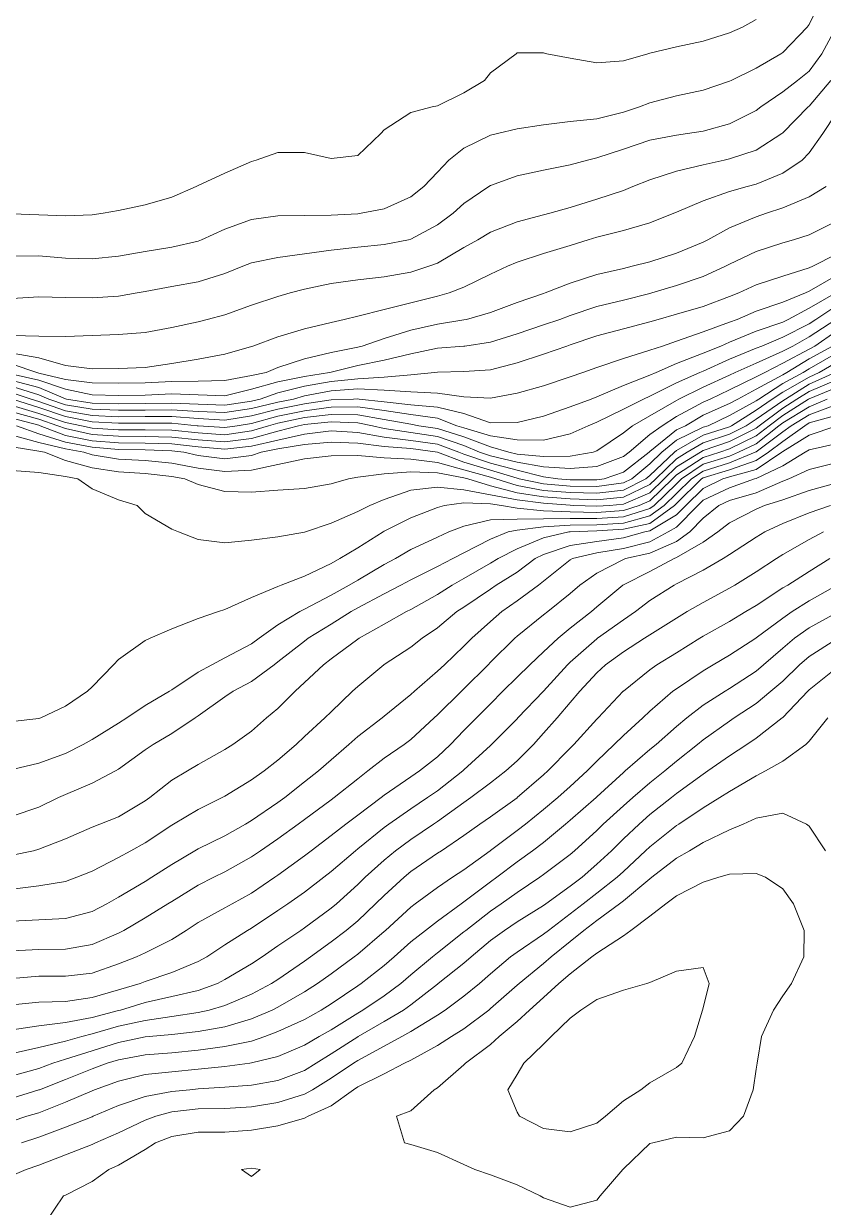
# Model space of a CAD drawing. Header units: centimetres. Extents: x 0 to 642158, y -847 to 649707.
# Drawn here: x 617044.46 to 617059.51, y 620662.04 to 620684.32 of the extents above; entities that cross this region are included whole.
import ezdxf

# ---------------------------------------------------------------- set-up
doc = ezdxf.new("R2010")
doc.units = ezdxf.units.CM
doc.header["$MEASUREMENT"] = 0
doc.layers.add('WAL_topographie 0.5', color=253, linetype='Continuous', lineweight=20)

msp = doc.modelspace()

# ---------------------------------------------------------------- linework, layer by layer
at = {"layer": 'WAL_topographie 0.5'}
for points in [[(617044.25, 620679.94), (617044.75, 620679.946), (617045.25, 620679.904), (617045.75, 620679.889), (617046.25, 620679.94), (617046.75, 620680.028), (617047.25, 620680.111), (617047.75, 620680.225), (617047.813, 620680.25), (617048.25, 620680.449), (617048.75, 620680.632), (617049.25, 620680.703), (617049.75, 620680.708), (617050.25, 620680.713), (617050.75, 620680.741), (617050.818, 620680.75), (617051.25, 620680.829), (617051.75, 620681.057), (617051.996, 620681.25), (617052.25, 620681.521), (617052.466, 620681.75), (617052.75, 620681.975), (617053.25, 620682.22), (617053.382, 620682.25), (617053.75, 620682.338), (617054.25, 620682.412), (617054.75, 620682.475), (617055.25, 620682.528), (617055.75, 620682.653), (617056.054, 620682.75), (617056.25, 620682.826), (617056.75, 620682.958), (617057.25, 620683.066), (617057.75, 620683.235), (617057.779, 620683.25), (617058.25, 620683.479), (617058.713, 620683.75), (617058.75, 620683.776), (617059.209, 620684.25), (617059.25, 620684.305), (617059.466, 620684.75)], [(617045.75, 620680.721), (617045.96, 620680.75), (617046.25, 620680.801), (617046.75, 620680.908), (617047.25, 620681.054), (617047.708, 620681.25), (617047.75, 620681.271), (617048.25, 620681.506), (617048.75, 620681.721), (617048.842, 620681.75), (617049.25, 620681.893), (617049.75, 620681.894), (617050.25, 620681.777), (617050.75, 620681.835), (617051.185, 620682.25), (617051.25, 620682.318), (617051.75, 620682.644), (617052.153, 620682.75), (617052.25, 620682.774), (617052.75, 620683.015), (617053.136, 620683.25), (617053.25, 620683.393), (617053.735, 620683.75), (617053.75, 620683.766), (617054.25, 620683.769), (617054.307, 620683.75), (617054.75, 620683.671), (617055.25, 620683.583), (617055.75, 620683.62), (617056.213, 620683.75), (617056.25, 620683.76), (617056.75, 620683.881), (617057.25, 620683.991), (617057.75, 620684.143), (617057.993, 620684.25), (617058.25, 620684.395)], [(617044.25, 620679.144), (617044.75, 620679.175), (617045.25, 620679.162), (617045.75, 620679.158), (617046.25, 620679.191), (617046.597, 620679.25), (617046.75, 620679.277), (617047.25, 620679.373), (617047.75, 620679.455), (617048.25, 620679.616), (617048.586, 620679.75), (617048.75, 620679.815), (617049.25, 620679.913), (617049.75, 620679.985), (617050.25, 620680.056), (617050.75, 620680.111), (617051.25, 620680.161), (617051.708, 620680.25), (617051.75, 620680.26), (617052.25, 620680.531), (617052.549, 620680.75), (617052.75, 620680.932), (617053.216, 620681.25), (617053.25, 620681.274), (617053.75, 620681.456), (617054.25, 620681.558), (617054.75, 620681.663), (617055.078, 620681.75), (617055.25, 620681.791), (617055.75, 620681.957), (617056.25, 620682.123), (617056.75, 620682.22), (617056.959, 620682.25), (617057.25, 620682.295), (617057.75, 620682.435), (617058.25, 620682.683), (617058.34, 620682.75), (617058.75, 620683.032), (617059.029, 620683.25), (617059.25, 620683.424), (617059.483, 620683.75), (617059.75, 620684.237)], [(617044.25, 620678.45), (617044.75, 620678.434), (617045.25, 620678.426), (617045.75, 620678.445), (617046.25, 620678.464), (617046.75, 620678.507), (617047.25, 620678.6), (617047.75, 620678.707), (617047.918, 620678.75), (617048.25, 620678.835), (617048.75, 620679.017), (617049.25, 620679.183), (617049.479, 620679.25), (617049.75, 620679.32), (617050.25, 620679.429), (617050.75, 620679.496), (617051.25, 620679.553), (617051.75, 620679.641), (617052.088, 620679.75), (617052.25, 620679.81), (617052.75, 620680.103), (617053.009, 620680.25), (617053.25, 620680.392), (617053.75, 620680.585), (617054.25, 620680.72), (617054.367, 620680.75), (617054.75, 620680.856), (617055.25, 620681.012), (617055.75, 620681.18), (617055.927, 620681.25), (617056.25, 620681.378), (617056.75, 620681.54), (617057.25, 620681.659), (617057.649, 620681.75), (617057.75, 620681.773), (617058.25, 620681.939), (617058.73, 620682.25), (617058.75, 620682.265), (617059.231, 620682.75), (617059.25, 620682.765), (617059.656, 620683.25)], [(617044.25, 620678.115), (617044.75, 620678.03), (617045.25, 620677.884), (617045.75, 620677.819), (617046.25, 620677.825), (617046.75, 620677.848), (617047.25, 620677.92), (617047.75, 620678), (617048.25, 620678.097), (617048.75, 620678.242), (617048.776, 620678.25), (617049.25, 620678.425), (617049.75, 620678.571), (617050.25, 620678.691), (617050.496, 620678.75), (617050.75, 620678.813), (617051.25, 620678.936), (617051.75, 620679.06), (617052.25, 620679.186), (617052.474, 620679.25), (617052.75, 620679.356), (617053.25, 620679.601), (617053.572, 620679.75), (617053.75, 620679.827), (617054.25, 620679.992), (617054.75, 620680.143), (617055.09, 620680.25), (617055.25, 620680.299), (617055.75, 620680.427), (617056.25, 620680.569), (617056.698, 620680.75), (617056.75, 620680.771), (617057.25, 620680.985), (617057.75, 620681.159), (617058.079, 620681.25), (617058.25, 620681.294), (617058.75, 620681.503), (617059.114, 620681.75), (617059.25, 620681.887), (617059.502, 620682.25), (617059.75, 620682.622)], [(617044.25, 620677.906), (617044.71, 620677.75), (617044.75, 620677.741), (617045.25, 620677.619), (617045.75, 620677.554), (617046.25, 620677.549), (617046.75, 620677.557), (617047.25, 620677.582), (617047.75, 620677.59), (617048.25, 620677.603), (617048.75, 620677.693), (617049.026, 620677.75), (617049.25, 620677.845), (617049.75, 620678.009), (617050.25, 620678.125), (617050.75, 620678.23), (617050.836, 620678.25), (617051.25, 620678.394), (617051.75, 620678.549), (617052.25, 620678.663), (617052.75, 620678.74), (617052.799, 620678.75), (617053.25, 620678.879), (617053.75, 620679.07), (617054.25, 620679.239), (617054.281, 620679.25), (617054.75, 620679.434), (617055.25, 620679.593), (617055.75, 620679.712), (617055.913, 620679.75), (617056.25, 620679.837), (617056.75, 620679.997), (617057.25, 620680.204), (617057.34, 620680.25), (617057.75, 620680.473), (617058.25, 620680.683), (617058.442, 620680.75), (617058.75, 620680.853), (617059.25, 620681.061), (617059.567, 620681.25)], [(617044.25, 620680.737), (617044.75, 620680.721), (617045.25, 620680.703), (617045.75, 620680.721)], [(617044.25, 620677.72), (617044.75, 620677.604), (617045.25, 620677.437), (617045.75, 620677.331), (617046.25, 620677.318), (617046.75, 620677.326), (617047.25, 620677.348), (617047.75, 620677.329), (617048.25, 620677.314), (617048.75, 620677.436), (617049.25, 620677.577), (617049.75, 620677.676), (617050.22, 620677.75), (617050.25, 620677.76), (617050.75, 620677.881), (617051.25, 620677.985), (617051.75, 620678.105), (617052.25, 620678.209), (617052.75, 620678.248), (617052.764, 620678.25), (617053.25, 620678.322), (617053.75, 620678.482), (617054.25, 620678.646), (617054.554, 620678.75), (617054.75, 620678.823), (617055.25, 620678.991), (617055.75, 620679.114), (617056.25, 620679.239), (617056.288, 620679.25), (617056.75, 620679.388), (617057.25, 620679.556), (617057.675, 620679.75), (617057.75, 620679.788), (617058.25, 620680.028), (617058.75, 620680.19), (617058.953, 620680.25), (617059.25, 620680.345), (617059.75, 620680.592)], [(617044.25, 620677.603), (617044.75, 620677.468), (617045.25, 620677.255), (617045.269, 620677.25), (617045.75, 620677.175), (617046.25, 620677.164), (617046.75, 620677.167), (617047.25, 620677.176), (617047.75, 620677.155), (617048.25, 620677.139), (617048.75, 620677.212), (617048.915, 620677.25), (617049.25, 620677.367), (617049.75, 620677.492), (617050.25, 620677.581), (617050.75, 620677.632), (617051.25, 620677.661), (617051.75, 620677.707), (617052.193, 620677.75), (617052.25, 620677.758), (617052.75, 620677.767), (617053.25, 620677.801), (617053.75, 620677.931), (617054.25, 620678.099), (617054.686, 620678.25), (617054.75, 620678.271), (617055.25, 620678.44), (617055.75, 620678.574), (617056.25, 620678.704), (617056.404, 620678.75), (617056.75, 620678.85), (617057.25, 620678.995), (617057.75, 620679.182), (617057.922, 620679.25), (617058.25, 620679.404), (617058.75, 620679.564), (617059.25, 620679.722), (617059.314, 620679.75), (617059.75, 620679.975)], [(617044.25, 620677.486), (617044.75, 620677.331), (617044.938, 620677.25), (617045.25, 620677.143), (617045.75, 620677.058), (617046.25, 620677.041), (617046.75, 620677.044), (617047.25, 620677.049), (617047.75, 620677.019), (617048.25, 620676.996), (617048.75, 620677.072), (617049.25, 620677.192), (617049.541, 620677.25), (617049.75, 620677.309), (617050.25, 620677.407), (617050.75, 620677.443), (617051.25, 620677.419), (617051.75, 620677.385), (617052.25, 620677.362), (617052.75, 620677.294), (617053.25, 620677.27), (617053.75, 620677.362), (617054.25, 620677.503), (617054.75, 620677.668), (617054.987, 620677.75), (617055.25, 620677.846), (617055.75, 620678.017), (617056.25, 620678.171), (617056.486, 620678.25), (617056.75, 620678.342), (617057.25, 620678.518), (617057.75, 620678.699), (617057.894, 620678.75), (617058.25, 620678.905), (617058.75, 620679.078), (617059.177, 620679.25), (617059.25, 620679.282), (617059.75, 620679.569)], [(617044.25, 620677.369), (617044.606, 620677.25), (617044.75, 620677.204), (617045.25, 620677.032), (617045.75, 620676.941), (617046.25, 620676.918), (617046.75, 620676.921), (617047.25, 620676.922), (617047.75, 620676.884), (617048.25, 620676.854), (617048.75, 620676.933), (617049.25, 620677.061), (617049.75, 620677.162), (617050.25, 620677.237), (617050.671, 620677.25), (617050.75, 620677.253), (617050.778, 620677.25), (617051.25, 620677.2), (617051.75, 620677.144), (617052.25, 620677.099), (617052.75, 620676.977), (617053.25, 620676.801), (617053.75, 620676.809), (617054.25, 620676.932), (617054.75, 620677.104), (617055.143, 620677.25), (617055.25, 620677.292), (617055.75, 620677.504), (617056.25, 620677.698), (617056.37, 620677.75), (617056.75, 620677.919), (617057.25, 620678.118), (617057.584, 620678.25), (617057.75, 620678.322), (617058.25, 620678.53), (617058.75, 620678.699), (617058.855, 620678.75), (617059.25, 620678.961), (617059.75, 620679.249)], [(617044.256, 620677.25), (617044.75, 620677.093), (617045.25, 620676.922), (617045.75, 620676.823), (617046.25, 620676.796), (617046.75, 620676.798), (617047.25, 620676.795), (617047.728, 620676.75), (617047.75, 620676.748), (617048.25, 620676.713), (617048.483, 620676.75), (617048.75, 620676.794), (617049.25, 620676.93), (617049.75, 620677.032), (617050.25, 620677.1), (617050.75, 620677.103), (617051.25, 620677.034), (617051.75, 620676.96), (617052.25, 620676.889), (617052.613, 620676.75), (617052.75, 620676.709), (617053.25, 620676.562), (617053.75, 620676.484), (617054.25, 620676.479), (617054.75, 620676.596), (617055.09, 620676.75), (617055.25, 620676.817), (617055.75, 620677.058), (617056.128, 620677.25), (617056.25, 620677.307), (617056.75, 620677.556), (617057.191, 620677.75), (617057.25, 620677.776), (617057.75, 620678.003), (617058.25, 620678.207), (617058.354, 620678.25), (617058.75, 620678.415), (617059.25, 620678.669), (617059.372, 620678.75), (617059.75, 620679)], [(617044.25, 620677.132), (617044.75, 620676.981), (617045.25, 620676.812), (617045.55, 620676.75), (617045.75, 620676.705), (617046.25, 620676.673), (617046.75, 620676.673), (617047.25, 620676.666), (617047.75, 620676.615), (617048.25, 620676.579), (617048.75, 620676.651), (617049.073, 620676.75), (617049.25, 620676.799), (617049.75, 620676.903), (617050.25, 620676.962), (617050.75, 620676.954), (617051.25, 620676.867), (617051.75, 620676.776), (617051.898, 620676.75), (617052.25, 620676.699), (617052.75, 620676.542), (617053.25, 620676.35), (617053.592, 620676.25), (617053.75, 620676.217), (617054.25, 620676.167), (617054.75, 620676.177), (617055.184, 620676.25), (617055.25, 620676.276), (617055.75, 620676.614), (617055.925, 620676.75), (617056.25, 620676.934), (617056.75, 620677.226), (617056.797, 620677.25), (617057.25, 620677.478), (617057.75, 620677.702), (617057.856, 620677.75), (617058.25, 620677.929), (617058.75, 620678.154), (617058.939, 620678.25), (617059.25, 620678.421), (617059.748, 620678.75)], [(617044.25, 620677.011), (617044.75, 620676.87), (617045.105, 620676.75), (617045.25, 620676.694), (617045.75, 620676.585), (617046.25, 620676.55), (617046.75, 620676.548), (617047.25, 620676.536), (617047.75, 620676.483), (617048.25, 620676.445), (617048.75, 620676.506), (617049.25, 620676.647), (617049.637, 620676.75), (617049.75, 620676.774), (617050.25, 620676.825), (617050.75, 620676.805), (617051.027, 620676.75), (617051.25, 620676.7), (617051.75, 620676.621), (617052.25, 620676.549), (617052.75, 620676.375), (617053.044, 620676.25), (617053.25, 620676.18), (617053.75, 620676.064), (617054.25, 620675.978), (617054.75, 620675.943), (617055.25, 620675.984), (617055.75, 620676.167), (617055.858, 620676.25), (617056.25, 620676.587), (617056.481, 620676.75), (617056.75, 620676.925), (617057.25, 620677.194), (617057.382, 620677.25), (617057.75, 620677.425), (617058.25, 620677.668), (617058.411, 620677.75), (617058.75, 620677.924), (617059.25, 620678.192), (617059.354, 620678.25), (617059.75, 620678.523)], [(617044.25, 620676.891), (617044.75, 620676.758), (617044.775, 620676.75), (617045.25, 620676.567), (617045.75, 620676.465), (617046.25, 620676.426), (617046.75, 620676.423), (617047.25, 620676.406), (617047.75, 620676.35), (617048.25, 620676.311), (617048.75, 620676.362), (617049.25, 620676.48), (617049.75, 620676.591), (617050.25, 620676.652), (617050.75, 620676.623), (617051.25, 620676.531), (617051.75, 620676.471), (617052.25, 620676.4), (617052.651, 620676.25), (617052.75, 620676.213), (617053.25, 620676.047), (617053.75, 620675.912), (617054.25, 620675.788), (617054.517, 620675.75), (617054.75, 620675.729), (617055.25, 620675.73), (617055.391, 620675.75), (617055.75, 620675.872), (617056.237, 620676.25), (617056.25, 620676.261), (617056.75, 620676.67), (617056.921, 620676.75), (617057.25, 620676.948), (617057.75, 620677.167), (617057.906, 620677.25), (617058.25, 620677.438), (617058.75, 620677.71), (617058.825, 620677.75), (617059.25, 620678.006), (617059.686, 620678.25)], [(617044.33, 620676.75), (617044.75, 620676.599), (617045.25, 620676.439), (617045.75, 620676.345), (617046.25, 620676.303), (617046.75, 620676.297), (617047.25, 620676.276), (617047.476, 620676.25), (617047.75, 620676.191), (617048.25, 620676.123), (617048.75, 620676.188), (617048.935, 620676.25), (617049.25, 620676.314), (617049.75, 620676.396), (617050.25, 620676.437), (617050.75, 620676.422), (617051.25, 620676.361), (617051.75, 620676.32), (617052.25, 620676.25), (617052.25, 620676.25), (617052.75, 620676.066), (617053.25, 620675.913), (617053.75, 620675.76), (617053.787, 620675.75), (617054.25, 620675.653), (617054.75, 620675.61), (617055.25, 620675.605), (617055.75, 620675.672), (617055.907, 620675.75), (617056.25, 620676.034), (617056.476, 620676.25), (617056.75, 620676.476), (617057.25, 620676.721), (617057.344, 620676.75), (617057.75, 620676.943), (617058.25, 620677.218), (617058.297, 620677.25), (617058.75, 620677.544), (617059.132, 620677.75), (617059.25, 620677.821), (617059.75, 620678.108)], [(617044.25, 620676.571), (617044.75, 620676.436), (617045.25, 620676.312), (617045.599, 620676.25), (617045.75, 620676.199), (617046.25, 620676.117), (617046.75, 620676.096), (617047.25, 620676.046), (617047.75, 620675.95), (617048.25, 620675.89), (617048.75, 620675.915), (617049.25, 620676.018), (617049.75, 620676.127), (617050.25, 620676.184), (617050.75, 620676.191), (617051.25, 620676.145), (617051.75, 620676.122), (617052.25, 620676.056), (617052.75, 620675.918), (617053.25, 620675.78), (617053.348, 620675.75), (617053.75, 620675.623), (617054.25, 620675.532), (617054.75, 620675.491), (617055.25, 620675.481), (617055.75, 620675.538), (617056.176, 620675.75), (617056.25, 620675.811), (617056.71, 620676.25), (617056.75, 620676.283), (617057.25, 620676.574), (617057.75, 620676.731), (617057.787, 620676.75), (617058.25, 620677.045), (617058.552, 620677.25), (617058.75, 620677.379), (617059.25, 620677.666), (617059.437, 620677.75), (617059.75, 620677.932)], [(617044.25, 620676.353), (617044.75, 620676.273), (617044.857, 620676.25), (617045.25, 620676.095), (617045.75, 620675.955), (617046.25, 620675.883), (617046.75, 620675.848), (617047.25, 620675.791), (617047.496, 620675.75), (617047.75, 620675.64), (617048.25, 620675.509), (617048.75, 620675.496), (617049.25, 620675.535), (617049.75, 620675.569), (617050.25, 620675.655), (617050.578, 620675.75), (617050.75, 620675.779), (617051.25, 620675.842), (617051.75, 620675.882), (617052.25, 620675.862), (617052.75, 620675.77), (617052.826, 620675.75), (617053.25, 620675.619), (617053.75, 620675.487), (617054.25, 620675.41), (617054.75, 620675.372), (617055.25, 620675.356), (617055.75, 620675.405), (617056.25, 620675.64), (617056.363, 620675.75), (617056.75, 620676.125), (617056.953, 620676.25), (617057.25, 620676.427), (617057.75, 620676.592), (617058.059, 620676.75), (617058.25, 620676.872), (617058.75, 620677.219), (617058.799, 620677.25), (617059.25, 620677.53), (617059.739, 620677.75)], [(617044.25, 620675.908), (617044.75, 620675.866), (617045.25, 620675.793), (617045.484, 620675.75), (617045.75, 620675.562), (617046.25, 620675.357), (617046.602, 620675.25), (617046.75, 620675.1), (617047.25, 620674.802), (617047.38, 620674.75), (617047.75, 620674.606), (617048.25, 620674.543), (617048.75, 620674.592), (617049.25, 620674.658), (617049.75, 620674.744), (617049.765, 620674.75), (617050.25, 620674.912), (617050.75, 620675.135), (617050.981, 620675.25), (617051.25, 620675.359), (617051.75, 620675.534), (617052.25, 620675.593), (617052.75, 620675.54), (617053.25, 620675.45), (617053.75, 620675.352), (617054.25, 620675.289), (617054.75, 620675.252), (617054.809, 620675.25), (617055.25, 620675.233), (617055.491, 620675.25), (617055.75, 620675.271), (617056.25, 620675.488), (617056.519, 620675.75), (617056.75, 620675.974), (617057.199, 620676.25), (617057.25, 620676.28), (617057.75, 620676.452), (617058.25, 620676.706), (617058.306, 620676.75), (617058.75, 620677.08), (617059.018, 620677.25), (617059.25, 620677.394), (617059.75, 620677.609)], [(617044.25, 620671.179), (617044.75, 620671.238), (617044.787, 620671.25), (617045.25, 620671.473), (617045.665, 620671.75), (617045.75, 620671.837), (617046.153, 620672.25), (617046.25, 620672.348), (617046.75, 620672.706), (617046.846, 620672.75), (617047.25, 620672.925), (617047.75, 620673.122), (617048.132, 620673.25), (617048.25, 620673.288), (617048.75, 620673.514), (617049.25, 620673.725), (617049.313, 620673.75), (617049.75, 620673.919), (617050.25, 620674.158), (617050.416, 620674.25), (617050.75, 620674.452), (617051.228, 620674.75), (617051.25, 620674.762), (617051.75, 620675.015), (617052.25, 620675.211), (617052.383, 620675.25), (617052.75, 620675.297), (617053.25, 620675.28), (617053.459, 620675.25), (617053.75, 620675.198), (617054.25, 620675.148), (617054.75, 620675.127), (617055.25, 620675.117), (617055.75, 620675.152), (617056.047, 620675.25), (617056.25, 620675.337), (617056.674, 620675.75), (617056.75, 620675.823), (617057.25, 620676.149), (617057.568, 620676.25), (617057.75, 620676.313), (617058.25, 620676.557), (617058.492, 620676.75), (617058.75, 620676.941), (617059.236, 620677.25), (617059.25, 620677.258), (617059.75, 620677.462)], [(617044.25, 620670.276), (617044.75, 620670.396), (617045.25, 620670.582), (617045.582, 620670.75), (617045.75, 620670.841), (617046.25, 620671.153), (617046.407, 620671.25), (617046.75, 620671.483), (617047.208, 620671.75), (617047.25, 620671.777), (617047.75, 620672.111), (617048.003, 620672.25), (617048.25, 620672.382), (617048.75, 620672.645), (617048.897, 620672.75), (617049.25, 620673), (617049.661, 620673.25), (617049.75, 620673.296), (617050.25, 620673.562), (617050.591, 620673.75), (617050.75, 620673.845), (617051.25, 620674.137), (617051.461, 620674.25), (617051.75, 620674.419), (617052.25, 620674.652), (617052.466, 620674.75), (617052.75, 620674.86), (617053.25, 620674.979), (617053.75, 620674.99), (617054.25, 620674.998), (617054.75, 620675.002), (617055.25, 620675.001), (617055.75, 620675.034), (617056.25, 620675.19), (617056.331, 620675.25), (617056.75, 620675.655), (617056.847, 620675.75), (617057.25, 620676.023), (617057.75, 620676.179), (617057.92, 620676.25), (617058.25, 620676.408), (617058.679, 620676.75), (617058.75, 620676.803), (617059.25, 620677.107), (617059.588, 620677.25)], [(617044.25, 620669.397), (617044.75, 620669.568), (617045.122, 620669.75), (617045.25, 620669.81), (617045.75, 620670.018), (617046.192, 620670.25), (617046.25, 620670.283), (617046.75, 620670.647), (617046.901, 620670.75), (617047.25, 620670.954), (617047.691, 620671.25), (617047.75, 620671.291), (617048.25, 620671.646), (617048.406, 620671.75), (617048.75, 620671.932), (617049.178, 620672.25), (617049.25, 620672.302), (617049.75, 620672.696), (617049.821, 620672.75), (617050.25, 620673.013), (617050.629, 620673.25), (617050.75, 620673.319), (617051.25, 620673.586), (617051.565, 620673.75), (617051.75, 620673.85), (617052.25, 620674.101), (617052.538, 620674.25), (617052.75, 620674.358), (617053.25, 620674.613), (617053.581, 620674.75), (617053.75, 620674.782), (617054.25, 620674.848), (617054.75, 620674.877), (617055.25, 620674.885), (617055.75, 620674.917), (617056.25, 620675.05), (617056.521, 620675.25), (617056.75, 620675.472), (617057.034, 620675.75), (617057.25, 620675.896), (617057.75, 620676.049), (617058.23, 620676.25), (617058.25, 620676.26), (617058.75, 620676.635), (617058.909, 620676.75), (617059.25, 620676.954), (617059.75, 620677.141)], [(617044.25, 620668.665), (617044.646, 620668.75), (617044.75, 620668.776), (617045.25, 620668.97), (617045.75, 620669.192), (617045.895, 620669.25), (617046.25, 620669.39), (617046.75, 620669.688), (617046.837, 620669.75), (617047.25, 620670.075), (617047.545, 620670.25), (617047.75, 620670.37), (617048.25, 620670.655), (617048.403, 620670.75), (617048.75, 620671.001), (617049.034, 620671.25), (617049.25, 620671.428), (617049.571, 620671.75), (617049.75, 620671.913), (617050.106, 620672.25), (617050.25, 620672.359), (617050.75, 620672.729), (617050.78, 620672.75), (617051.25, 620673.013), (617051.67, 620673.25), (617051.75, 620673.289), (617052.25, 620673.572), (617052.529, 620673.75), (617052.75, 620673.871), (617053.25, 620674.16), (617053.391, 620674.25), (617053.75, 620674.431), (617054.25, 620674.641), (617054.723, 620674.75), (617054.75, 620674.752), (617055.25, 620674.768), (617055.75, 620674.8), (617056.25, 620674.909), (617056.711, 620675.25), (617056.75, 620675.288), (617057.222, 620675.75), (617057.25, 620675.769), (617057.75, 620675.919), (617058.25, 620676.093), (617058.482, 620676.25), (617058.75, 620676.45), (617059.164, 620676.75), (617059.25, 620676.802), (617059.75, 620676.943)], [(617044.25, 620668.023), (617044.75, 620668.086), (617045.25, 620668.172), (617045.467, 620668.25), (617045.75, 620668.365), (617046.25, 620668.622), (617046.482, 620668.75), (617046.75, 620668.895), (617047.25, 620669.229), (617047.286, 620669.25), (617047.75, 620669.527), (617048.197, 620669.75), (617048.25, 620669.778), (617048.75, 620670.081), (617048.989, 620670.25), (617049.25, 620670.453), (617049.594, 620670.75), (617049.75, 620670.901), (617050.133, 620671.25), (617050.25, 620671.365), (617050.655, 620671.75), (617050.75, 620671.838), (617051.241, 620672.25), (617051.25, 620672.256), (617051.75, 620672.581), (617051.964, 620672.75), (617052.25, 620672.942), (617052.617, 620673.25), (617052.75, 620673.335), (617053.25, 620673.674), (617053.357, 620673.75), (617053.75, 620673.994), (617054.093, 620674.25), (617054.25, 620674.325), (617054.75, 620674.497), (617055.25, 620674.569), (617055.75, 620674.636), (617056.157, 620674.75), (617056.25, 620674.768), (617056.75, 620675.069), (617056.927, 620675.25), (617057.25, 620675.565), (617057.621, 620675.75), (617057.75, 620675.788), (617058.25, 620675.925), (617058.73, 620676.25), (617058.75, 620676.265), (617059.25, 620676.569), (617059.75, 620676.742)], [(617044.25, 620667.424), (617044.75, 620667.451), (617045.25, 620667.475), (617045.75, 620667.603), (617046.031, 620667.75), (617046.25, 620667.875), (617046.75, 620668.172), (617046.877, 620668.25), (617047.25, 620668.49), (617047.687, 620668.75), (617047.75, 620668.787), (617048.25, 620669.03), (617048.641, 620669.25), (617048.75, 620669.316), (617049.25, 620669.657), (617049.377, 620669.75), (617049.75, 620670.045), (617050.012, 620670.25), (617050.25, 620670.458), (617050.582, 620670.75), (617050.75, 620670.897), (617051.21, 620671.25), (617051.25, 620671.285), (617051.75, 620671.689), (617051.817, 620671.75), (617052.25, 620672.126), (617052.383, 620672.25), (617052.75, 620672.598), (617052.898, 620672.75), (617053.25, 620673.066), (617053.46, 620673.25), (617053.75, 620673.454), (617054.151, 620673.75), (617054.25, 620673.821), (617054.75, 620674.222), (617054.793, 620674.25), (617055.25, 620674.354), (617055.75, 620674.439), (617056.25, 620674.564), (617056.594, 620674.75), (617056.75, 620674.84), (617057.151, 620675.25), (617057.25, 620675.346), (617057.75, 620675.581), (617058.22, 620675.75), (617058.25, 620675.758), (617058.75, 620675.993), (617059.172, 620676.25), (617059.25, 620676.296), (617059.75, 620676.407)], [(617044.25, 620666.866), (617044.75, 620666.891), (617045.25, 620666.897), (617045.75, 620666.983), (617046.25, 620667.199), (617046.35, 620667.25), (617046.75, 620667.485), (617047.179, 620667.75), (617047.25, 620667.794), (617047.75, 620668.1), (617048.045, 620668.25), (617048.25, 620668.353), (617048.75, 620668.635), (617048.918, 620668.75), (617049.25, 620668.972), (617049.632, 620669.25), (617049.75, 620669.337), (617050.25, 620669.707), (617050.308, 620669.75), (617050.75, 620670.103), (617050.942, 620670.25), (617051.25, 620670.493), (617051.622, 620670.75), (617051.75, 620670.845), (617052.191, 620671.25), (617052.25, 620671.305), (617052.702, 620671.75), (617052.75, 620671.796), (617053.203, 620672.25), (617053.25, 620672.298), (617053.71, 620672.75), (617053.75, 620672.786), (617054.25, 620673.187), (617054.329, 620673.25), (617054.75, 620673.591), (617054.929, 620673.75), (617055.25, 620673.973), (617055.75, 620674.229), (617055.793, 620674.25), (617056.25, 620674.35), (617056.75, 620674.567), (617057, 620674.75), (617057.25, 620675.01), (617057.546, 620675.25), (617057.75, 620675.342), (617058.25, 620675.487), (617058.75, 620675.704), (617058.865, 620675.75), (617059.25, 620675.923), (617059.75, 620676.048)], [(617044.25, 620666.346), (617044.75, 620666.388), (617045.25, 620666.387), (617045.75, 620666.445), (617046.25, 620666.62), (617046.587, 620666.75), (617046.75, 620666.826), (617047.25, 620667.076), (617047.52, 620667.25), (617047.75, 620667.399), (617048.25, 620667.673), (617048.387, 620667.75), (617048.75, 620667.953), (617049.191, 620668.25), (617049.25, 620668.29), (617049.75, 620668.653), (617049.873, 620668.75), (617050.25, 620669.037), (617050.524, 620669.25), (617050.75, 620669.418), (617051.192, 620669.75), (617051.25, 620669.795), (617051.75, 620670.138), (617051.913, 620670.25), (617052.25, 620670.519), (617052.499, 620670.75), (617052.75, 620671.011), (617052.984, 620671.25), (617053.25, 620671.517), (617053.481, 620671.75), (617053.75, 620672.016), (617053.989, 620672.25), (617054.25, 620672.49), (617054.522, 620672.75), (617054.75, 620672.936), (617055.152, 620673.25), (617055.25, 620673.337), (617055.741, 620673.75), (617055.75, 620673.755), (617056.25, 620674.005), (617056.705, 620674.25), (617056.75, 620674.266), (617057.25, 620674.556), (617057.527, 620674.75), (617057.75, 620674.92), (617058.25, 620675.18), (617058.406, 620675.25), (617058.75, 620675.355), (617059.25, 620675.529), (617059.75, 620675.667)], [(617044.25, 620665.851), (617044.75, 620665.901), (617045.25, 620665.912), (617045.75, 620665.985), (617046.25, 620666.13), (617046.656, 620666.25), (617046.75, 620666.287), (617047.25, 620666.456), (617047.75, 620666.664), (617047.909, 620666.75), (617048.25, 620666.976), (617048.678, 620667.25), (617048.75, 620667.292), (617049.25, 620667.626), (617049.433, 620667.75), (617049.75, 620667.968), (617050.111, 620668.25), (617050.25, 620668.36), (617050.707, 620668.75), (617050.75, 620668.784), (617051.25, 620669.187), (617051.336, 620669.25), (617051.75, 620669.538), (617052.066, 620669.75), (617052.25, 620669.878), (617052.728, 620670.25), (617052.75, 620670.27), (617053.25, 620670.732), (617053.27, 620670.75), (617053.75, 620671.234), (617053.765, 620671.25), (617054.245, 620671.75), (617054.25, 620671.755), (617054.699, 620672.25), (617054.75, 620672.299), (617055.25, 620672.739), (617055.265, 620672.75), (617055.75, 620673.096), (617055.976, 620673.25), (617056.25, 620673.457), (617056.709, 620673.75), (617056.75, 620673.77), (617057.25, 620674.028), (617057.628, 620674.25), (617057.75, 620674.326), (617058.25, 620674.65), (617058.413, 620674.75), (617058.75, 620674.908), (617059.25, 620675.111), (617059.647, 620675.25)], [(617044.25, 620665.379), (617044.75, 620665.454), (617045.25, 620665.515), (617045.75, 620665.611), (617046.25, 620665.741), (617046.289, 620665.75), (617046.75, 620665.893), (617047.25, 620666.003), (617047.75, 620666.121), (617048.109, 620666.25), (617048.25, 620666.324), (617048.75, 620666.622), (617048.95, 620666.75), (617049.25, 620666.956), (617049.677, 620667.25), (617049.75, 620667.3), (617050.25, 620667.667), (617050.349, 620667.75), (617050.75, 620668.115), (617050.888, 620668.25), (617051.25, 620668.573), (617051.464, 620668.75), (617051.75, 620668.963), (617052.177, 620669.25), (617052.25, 620669.299), (617052.75, 620669.658), (617052.88, 620669.75), (617053.25, 620670.029), (617053.536, 620670.25), (617053.75, 620670.443), (617054.058, 620670.75), (617054.25, 620670.96), (617054.502, 620671.25), (617054.75, 620671.537), (617054.934, 620671.75), (617055.25, 620672.097), (617055.416, 620672.25), (617055.75, 620672.491), (617056.149, 620672.75), (617056.25, 620672.816), (617056.75, 620673.129), (617056.953, 620673.25), (617057.25, 620673.419), (617057.75, 620673.69), (617057.851, 620673.75), (617058.25, 620674.001), (617058.633, 620674.25), (617058.75, 620674.323), (617059.25, 620674.607), (617059.516, 620674.75)], [(617044.25, 620664.932), (617044.75, 620665.044), (617045.25, 620665.162), (617045.56, 620665.25), (617045.75, 620665.3), (617046.25, 620665.444), (617046.75, 620665.555), (617047.25, 620665.627), (617047.75, 620665.703), (617047.955, 620665.75), (617048.25, 620665.838), (617048.75, 620666.05), (617049.129, 620666.25), (617049.25, 620666.328), (617049.75, 620666.671), (617049.862, 620666.75), (617050.25, 620667.031), (617050.536, 620667.25), (617050.75, 620667.43), (617051.088, 620667.75), (617051.25, 620667.908), (617051.623, 620668.25), (617051.75, 620668.356), (617052.25, 620668.701), (617052.325, 620668.75), (617052.75, 620669.033), (617053.052, 620669.25), (617053.25, 620669.388), (617053.75, 620669.747), (617053.754, 620669.75), (617054.25, 620670.177), (617054.331, 620670.25), (617054.75, 620670.681), (617054.818, 620670.75), (617055.25, 620671.227), (617055.273, 620671.25), (617055.749, 620671.75), (617055.75, 620671.751), (617056.25, 620672.154), (617056.382, 620672.25), (617056.75, 620672.477), (617057.192, 620672.75), (617057.25, 620672.785), (617057.75, 620673.066), (617058.054, 620673.25), (617058.25, 620673.367), (617058.75, 620673.695), (617058.844, 620673.75), (617059.25, 620674.005), (617059.634, 620674.25)], [(617044.25, 620664.51), (617044.75, 620664.649), (617045.012, 620664.75), (617045.25, 620664.826), (617045.75, 620664.985), (617046.25, 620665.138), (617046.75, 620665.243), (617046.825, 620665.25), (617047.25, 620665.29), (617047.75, 620665.346), (617048.25, 620665.437), (617048.75, 620665.584), (617049.142, 620665.75), (617049.25, 620665.805), (617049.75, 620666.094), (617049.994, 620666.25), (617050.25, 620666.431), (617050.681, 620666.75), (617050.75, 620666.802), (617051.25, 620667.231), (617051.271, 620667.25), (617051.75, 620667.688), (617051.833, 620667.75), (617052.25, 620668.059), (617052.535, 620668.25), (617052.75, 620668.391), (617053.241, 620668.75), (617053.25, 620668.756), (617053.75, 620669.129), (617053.908, 620669.25), (617054.25, 620669.523), (617054.519, 620669.75), (617054.75, 620669.958), (617055.066, 620670.25), (617055.25, 620670.435), (617055.58, 620670.75), (617055.75, 620670.92), (617056.119, 620671.25), (617056.25, 620671.373), (617056.684, 620671.75), (617056.75, 620671.799), (617057.25, 620672.138), (617057.439, 620672.25), (617057.75, 620672.432), (617058.243, 620672.75), (617058.25, 620672.755), (617058.75, 620673.129), (617058.929, 620673.25), (617059.25, 620673.452), (617059.75, 620673.736)], [(617044.25, 620664.094), (617044.75, 620664.246), (617044.759, 620664.25), (617045.25, 620664.443), (617045.75, 620664.644), (617046.032, 620664.75), (617046.25, 620664.815), (617046.75, 620664.908), (617047.25, 620664.947), (617047.75, 620664.995), (617048.25, 620665.061), (617048.75, 620665.166), (617049.002, 620665.25), (617049.25, 620665.343), (617049.75, 620665.575), (617050.061, 620665.75), (617050.25, 620665.87), (617050.75, 620666.207), (617050.815, 620666.25), (617051.25, 620666.591), (617051.434, 620666.75), (617051.75, 620667.033), (617052.024, 620667.25), (617052.25, 620667.424), (617052.697, 620667.75), (617052.75, 620667.787), (617053.25, 620668.161), (617053.372, 620668.25), (617053.75, 620668.539), (617054.042, 620668.75), (617054.25, 620668.907), (617054.664, 620669.25), (617054.75, 620669.322), (617055.238, 620669.75), (617055.25, 620669.761), (617055.75, 620670.222), (617055.783, 620670.25), (617056.25, 620670.654), (617056.365, 620670.75), (617056.75, 620671.088), (617056.947, 620671.25), (617057.25, 620671.486), (617057.665, 620671.75), (617057.75, 620671.802), (617058.25, 620672.131), (617058.386, 620672.25), (617058.75, 620672.562), (617058.973, 620672.75), (617059.25, 620672.946), (617059.75, 620673.222)], [(617044.25, 620663.659), (617044.525, 620663.75), (617044.75, 620663.818), (617045.25, 620664.014), (617045.75, 620664.232), (617045.794, 620664.25), (617046.25, 620664.414), (617046.75, 620664.537), (617047.25, 620664.59), (617047.75, 620664.638), (617048.25, 620664.689), (617048.72, 620664.75), (617048.75, 620664.754), (617049.25, 620664.876), (617049.75, 620665.089), (617050.024, 620665.25), (617050.25, 620665.38), (617050.75, 620665.694), (617050.846, 620665.75), (617051.25, 620666.02), (617051.563, 620666.25), (617051.75, 620666.412), (617052.155, 620666.75), (617052.25, 620666.827), (617052.75, 620667.222), (617052.783, 620667.25), (617053.25, 620667.613), (617053.453, 620667.75), (617053.75, 620667.964), (617054.179, 620668.25), (617054.25, 620668.301), (617054.75, 620668.68), (617054.83, 620668.75), (617055.25, 620669.129), (617055.373, 620669.25), (617055.75, 620669.594), (617055.93, 620669.75), (617056.25, 620670.024), (617056.533, 620670.25), (617056.75, 620670.432), (617057.146, 620670.75), (617057.25, 620670.836), (617057.75, 620671.19), (617057.838, 620671.25), (617058.25, 620671.518), (617058.526, 620671.75), (617058.75, 620671.943), (617059.067, 620672.25), (617059.25, 620672.406), (617059.75, 620672.724)], [(617044.42, 620663.25), (617044.75, 620663.36), (617045.25, 620663.545), (617045.75, 620663.741), (617045.771, 620663.75), (617046.25, 620663.951), (617046.75, 620664.124), (617047.25, 620664.214), (617047.588, 620664.25), (617047.75, 620664.267), (617048.25, 620664.296), (617048.75, 620664.334), (617049.25, 620664.426), (617049.75, 620664.614), (617049.97, 620664.75), (617050.25, 620664.923), (617050.75, 620665.247), (617050.756, 620665.25), (617051.25, 620665.536), (617051.611, 620665.75), (617051.75, 620665.85), (617052.25, 620666.24), (617052.264, 620666.25), (617052.75, 620666.633), (617052.884, 620666.75), (617053.25, 620667.059), (617053.512, 620667.25), (617053.75, 620667.409), (617054.25, 620667.719), (617054.292, 620667.75), (617054.75, 620668.081), (617054.972, 620668.25), (617055.25, 620668.493), (617055.524, 620668.75), (617055.75, 620668.972), (617056.045, 620669.25), (617056.25, 620669.429), (617056.657, 620669.75), (617056.75, 620669.824), (617057.25, 620670.191), (617057.339, 620670.25), (617057.75, 620670.538), (617058.074, 620670.75), (617058.25, 620670.866), (617058.742, 620671.25), (617058.75, 620671.256), (617059.223, 620671.75), (617059.25, 620671.776), (617059.75, 620672.178)], [(617044.25, 620662.633), (617044.509, 620662.75), (617044.75, 620662.829), (617045.25, 620663.025), (617045.75, 620663.219), (617045.815, 620663.25), (617046.25, 620663.436), (617046.75, 620663.675), (617046.954, 620663.75), (617047.25, 620663.833), (617047.75, 620663.891), (617048.25, 620663.895), (617048.75, 620663.925), (617049.25, 620664.009), (617049.75, 620664.164), (617049.898, 620664.25), (617050.25, 620664.465), (617050.669, 620664.75), (617050.75, 620664.803), (617051.25, 620665.072), (617051.58, 620665.25), (617051.75, 620665.344), (617052.25, 620665.656), (617052.395, 620665.75), (617052.75, 620666.011), (617053.041, 620666.25), (617053.25, 620666.43), (617053.627, 620666.75), (617053.75, 620666.841), (617054.25, 620667.176), (617054.341, 620667.25), (617054.75, 620667.56), (617054.995, 620667.75), (617055.25, 620667.948), (617055.633, 620668.25), (617055.75, 620668.36), (617056.17, 620668.75), (617056.25, 620668.825), (617056.75, 620669.221), (617056.795, 620669.25), (617057.25, 620669.556), (617057.567, 620669.75), (617057.75, 620669.867), (617058.25, 620670.16), (617058.427, 620670.25), (617058.75, 620670.437), (617059.187, 620670.75), (617059.25, 620670.812), (617059.6, 620671.25)], [(617044.873, 620661.75), (617045.213, 620662.25), (617045.25, 620662.268), (617045.75, 620662.522), (617046.068, 620662.75), (617046.25, 620662.83), (617046.75, 620663.127), (617046.945, 620663.25), (617047.25, 620663.371), (617047.75, 620663.451), (617048.25, 620663.45), (617048.75, 620663.486), (617049.25, 620663.571), (617049.75, 620663.714), (617049.817, 620663.75), (617050.25, 620663.948), (617050.669, 620664.25), (617050.75, 620664.303), (617051.25, 620664.548), (617051.632, 620664.75), (617051.75, 620664.806), (617052.25, 620665.08), (617052.514, 620665.25), (617052.75, 620665.397), (617053.218, 620665.75), (617053.25, 620665.776), (617053.75, 620666.217), (617053.787, 620666.25), (617054.25, 620666.625), (617054.394, 620666.75), (617054.75, 620667.038), (617055.006, 620667.25), (617055.25, 620667.437), (617055.678, 620667.75), (617055.75, 620667.806), (617056.25, 620668.223), (617056.284, 620668.25), (617056.75, 620668.609), (617056.994, 620668.75), (617057.25, 620668.903), (617057.75, 620669.144), (617058.004, 620669.25), (617058.25, 620669.363), (617058.75, 620669.457), (617059.195, 620669.25), (617059.25, 620669.21), (617059.552, 620668.75)], [(617055.311, 620662.25), (617055.25, 620662.17), (617054.75, 620662.04), (617054.25, 620662.212), (617054.183, 620662.25), (617053.75, 620662.458), (617053.25, 620662.646), (617052.953, 620662.75), (617052.75, 620662.841), (617052.25, 620663.07), (617051.75, 620663.22), (617051.633, 620663.25), (617051.481, 620663.75), (617051.75, 620663.851), (617052.188, 620664.25), (617052.25, 620664.285), (617052.75, 620664.717), (617052.778, 620664.75), (617053.25, 620665.101), (617053.414, 620665.25), (617053.75, 620665.536), (617053.981, 620665.75), (617054.25, 620665.989), (617054.536, 620666.25), (617054.75, 620666.432), (617055.159, 620666.75), (617055.25, 620666.822), (617055.75, 620667.144), (617055.89, 620667.25), (617056.25, 620667.515), (617056.548, 620667.75), (617056.75, 620667.899), (617057.25, 620668.159), (617057.547, 620668.25), (617057.75, 620668.306), (617058.25, 620668.319), (617058.424, 620668.25), (617058.75, 620668.029), (617058.951, 620667.75), (617059.156, 620667.25), (617059.148, 620666.75), (617058.913, 620666.25), (617058.75, 620666.019), (617058.576, 620665.75), (617058.348, 620665.25), (617058.266, 620664.75), (617058.25, 620664.636), (617058.194, 620664.25), (617058.011, 620663.75), (617057.75, 620663.474), (617057.25, 620663.342), (617056.75, 620663.354), (617056.306, 620663.25), (617056.25, 620663.236), (617055.75, 620662.759), (617055.74, 620662.75), (617055.311, 620662.25)], [(617055.411, 620663.75), (617055.25, 620663.623), (617054.75, 620663.456), (617054.25, 620663.519), (617053.797, 620663.75), (617053.75, 620663.825), (617053.576, 620664.25), (617053.75, 620664.539), (617053.877, 620664.75), (617054.25, 620665.108), (617054.393, 620665.25), (617054.75, 620665.596), (617054.952, 620665.75), (617055.25, 620665.946), (617055.75, 620666.126), (617056.191, 620666.25), (617056.25, 620666.271), (617056.75, 620666.481), (617057.25, 620666.548), (617057.363, 620666.25), (617057.25, 620665.791), (617057.238, 620665.75), (617057.087, 620665.25), (617056.851, 620664.75), (617056.75, 620664.669), (617056.25, 620664.381), (617056.082, 620664.25), (617055.75, 620664.04), (617055.411, 620663.75)], [(617048.917, 620662.75), (617048.75, 620662.618), (617048.563, 620662.75), (617048.75, 620662.772), (617048.917, 620662.75)]]:
    msp.add_lwpolyline(points, dxfattribs=at)

doc.saveas('drawing.dxf')
